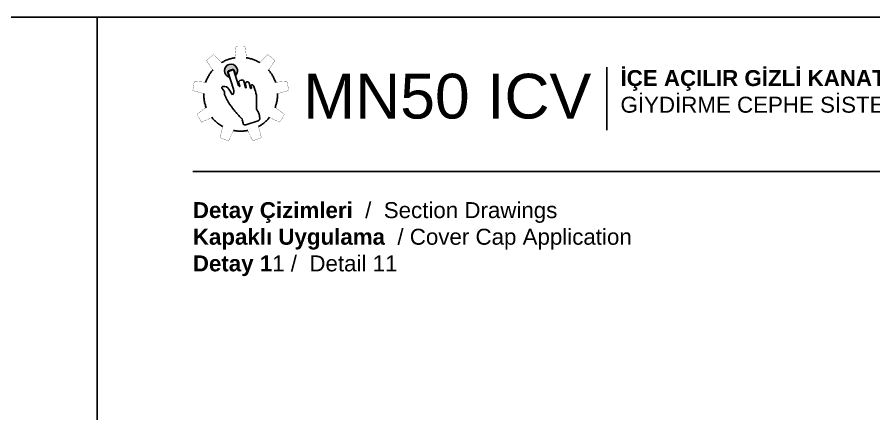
# Model space of a CAD drawing. Header units: millimetres. Extents: x 12 to 3612, y 18 to 315.
# Drawn here: x 2550 to 2684.1, y 252.8 to 314.9 of the extents above; entities that cross this region are included whole.
import ezdxf

# ---------------------------------------------------------------- set-up
doc = ezdxf.new("R2010")
doc.units = ezdxf.units.MM
doc.linetypes.add('CENTER', pattern=[2, 1.25, -0.25, 0.25, -0.25])
for name, color, linetype in [('Aksesuar', 7, 'Continuous'), ('antet_k', 7, 'Continuous'), ('yazı_numara_k', 11, 'Continuous')]:
    doc.layers.add(name, color=color, linetype=linetype)
doc.styles.get("Standard").update_dxf_attribs({"font": 'arial.ttf'})

# ---------------------------------------------------------------- blocks, each defined once
blk = doc.blocks.new('CARKKK')
at = {"true_color": 0xfed100}
h = blk.add_hatch(color=40, dxfattribs=at)
h.dxf.hatch_style = 1
edge = h.paths.add_edge_path()
edge.add_arc((1483.08, 1300.18), 1.03, 316.1417, 614.7975)
edge.add_line((1482.8, 1299.18), (1482.58, 1299.88))
edge.add_arc((1482.77, 1299.95), 0.202, 109.9023, 198.4057, ccw=False)
edge.add_line((1482.7, 1300.14), (1483.32, 1300.36))
edge.add_arc((1483.39, 1300.17), 0.202, 16.7485, 109.9023, ccw=False)
edge.add_line((1483.59, 1300.23), (1483.82, 1299.46))
at = {"color": 0}
for p, q in [((1485.53, 1298.44), (1485.54, 1298.44)), ((1485.92, 1298.25), (1486.14, 1297.46)), ((1481.68, 1297.38), (1482.01, 1296.99)), ((1482.05, 1296.89), (1482.04, 1296.6)), ((1482.76, 1297.3), (1483.34, 1296.4)), ((1485.35, 1298.1), (1485.48, 1297.57)), ((1486.29, 1297.52), (1486.21, 1297.78)), ((1486.7, 1297.54), (1486.65, 1297.69))]:
    blk.add_line(p, q, dxfattribs=at)
at = {"color": 0, "linetype": 'CENTER', "ltscale": 12}
for p, q in [((1487.07, 1296.38), (1487.07, 1294.15)), ((1482.84, 1294.95), (1483.1, 1294.65)), ((1484.96, 1291.98), (1484.84, 1292.52)), ((1485.38, 1291.73), (1487.33, 1292.36))]:
    blk.add_line(p, q, dxfattribs=at)
at = {"color": 0, "linetype": 'CENTER', "ltscale": 12, "const_width": 0.0361}
for points in [[(1483.87, 1303.97), (1483.69, 1302.2)], [(1485.31, 1303.97), (1485.5, 1302.2)], [(1480.34, 1302.69), (1481.62, 1301.45)], [(1488.84, 1302.69), (1487.57, 1301.45)], [(1479.24, 1301.76), (1480.23, 1300.29)], [(1489.95, 1301.76), (1488.95, 1300.29)], [(1477.36, 1298.51), (1479.13, 1298.38)], [(1491.83, 1298.51), (1490.05, 1298.38)], [(1477.11, 1297.08), (1478.82, 1296.6)], [(1492.08, 1297.08), (1490.37, 1296.6)], [(1477.76, 1293.38), (1479.2, 1294.43)], [(1491.43, 1293.38), (1489.98, 1294.43)], [(1478.48, 1292.13), (1480.1, 1292.86)], [(1490.7, 1292.13), (1489.08, 1292.86)], [(1481.36, 1289.72), (1481.79, 1291.44)], [(1487.83, 1289.72), (1487.39, 1291.44)], [(1482.71, 1289.23), (1483.49, 1290.83)], [(1486.47, 1289.23), (1485.7, 1290.83)]]:
    blk.add_lwpolyline(points, dxfattribs=at)
for points in [[(1485.31, 1303.97, 0.048189), (1483.87, 1303.97)], [(1480.34, 1302.69, 0.048189), (1479.24, 1301.76)], [(1483.73, 1302.21, 0.099576), (1481.59, 1301.43)], [(1487.6, 1301.43, 0.099576), (1485.46, 1302.21)], [(1489.95, 1301.76, 0.048189), (1488.84, 1302.69)], [(1480.26, 1300.31, 0.099576), (1479.12, 1298.34)], [(1490.07, 1298.34, 0.099576), (1488.93, 1300.31)], [(1477.36, 1298.51, 0.048189), (1477.11, 1297.08)], [(1492.08, 1297.08, 0.048189), (1491.83, 1298.51)], [(1478.82, 1296.63, 0.099576), (1479.21, 1294.39)], [(1489.97, 1294.39, 0.099576), (1490.37, 1296.63)], [(1477.76, 1293.38, 0.048189), (1478.48, 1292.13)], [(1480.08, 1292.89, 0.099576), (1481.83, 1291.43)], [(1487.36, 1291.43, 0.099576), (1489.1, 1292.89)], [(1490.7, 1292.13, 0.048189), (1491.43, 1293.38)], [(1483.45, 1290.83, 0.099576), (1485.73, 1290.83)], [(1481.36, 1289.72, 0.048189), (1482.71, 1289.23)], [(1486.47, 1289.23, 0.048189), (1487.83, 1289.72)]]:
    blk.add_lwpolyline(points, format="xyb", dxfattribs=at)
at = {"color": 0}
for points in [[(1483.82, 1299.46), (1483.59, 1300.23, 0.430429), (1483.32, 1300.36), (1482.7, 1300.14, 0.406583), (1482.58, 1299.88), (1482.8, 1299.18)], [(1484.19, 1298.03), (1483.53, 1300.21, 0.430609), (1483.34, 1300.31), (1482.72, 1300.08, 0.407114), (1482.63, 1299.9), (1483.48, 1297.28)], [(1484.46, 1297.76), (1484.29, 1298.25, -0.427614), (1484.46, 1298.63), (1484.72, 1298.72, -0.436222), (1485.09, 1298.53), (1485.36, 1297.55)]]:
    blk.add_lwpolyline(points, format="xyb", dxfattribs=at)
at = {"color": 0, "linetype": 'CENTER', "ltscale": 12}
for centre, radius, start, end in [((1484.59, 1296.5), 5.78, 98.6269, 121.3731), ((1484.59, 1296.5), 5.78, 58.6269, 81.3731), ((1484.59, 1296.5), 5.78, 138.6269, 161.3731), ((1484.59, 1296.5), 5.78, 18.6269, 41.3731), ((1484.59, 1296.5), 5.78, 178.6269, 201.3731), ((1482.4, 1296.59), 0.361, 178.7146, 203.6076), ((1494.72, 1301.97), 13.8, 203.6076, 210.5847), ((1484.59, 1296.5), 5.78, 338.6269, 1.3731), ((1492.59, 1300.98), 11.41, 213.7381, 226.5208), ((1485.18, 1292.68), 2.39, 0.4113, 37.9459), ((1484.59, 1296.5), 5.78, 218.6269, 241.3731), ((1484.59, 1296.5), 5.78, 298.6269, 321.3731), ((1484.49, 1292.45), 0.361, 12.1436, 46.5208), ((1485.26, 1292), 0.298, 184.3774, 294.6195), ((1487.22, 1292.7), 0.361, 288.2135, 0.4113), ((1484.59, 1296.5), 5.78, 258.6269, 281.3731)]:
    blk.add_arc(centre, radius, start, end, dxfattribs=at)
at = {"color": 40, "true_color": 0xfed100}
blk.add_arc((1483.08, 1300.18), 1.03, 316.1417, 254.7975, dxfattribs=at)
at = {"color": 0}
for centre, radius, start, end in [((1485.63, 1298.17), 0.289, 109.7187, 194.0454), ((1485.64, 1298.17), 0.289, 15.4472, 109.7187), ((1481.84, 1297.52), 0.212, 89.792, 220.6566), ((1481.96, 1296.79), 0.947, 32.7129, 97.3977), ((1481.91, 1296.89), 0.144, 358.7146, 40.6566), ((1482.5, 1296.99), 1.02, 325.2166, 16.7204), ((1484.99, 1298.3), 0.836, 198.8925, 224.3855), ((1484.42, 1297.75), 0.0433, 224.3855, 19.6471), ((1485.42, 1297.56), 0.0601, 190.3472, 18.7372), ((1486.21, 1297.5), 0.084, 203.9076, 12.8452), ((1486.34, 1297.83), 0.144, 68.7787, 198.5684), ((1486.24, 1297.56), 0.433, 17.732, 68.7787), ((1471.27, 1291.93), 16.42, 15.7203, 19.9505)]:
    blk.add_arc(centre, radius, start, end, dxfattribs=at)
blk = doc.blocks.new('LOGO-1')
blk.add_line((948.2, 1850.82), (948.2, 1840.95))
at = {"color": 7}
blk.add_line((1063.42, 1834.52), (883.42, 1834.52), dxfattribs=at)
at = {"color": 0}
blk.add_blockref('CARKKK', (-593.69, 550.09), dxfattribs=at)
at = {"width": 80.5608, "attachment_point": 1}
for s, insert, char_height in [('{\\pxi3.38364;\\fArial Unicode MS|b1|i0|c162|p34;İÇE AÇILIR GİZLİ KANAT\\fArial Unicode MS|b0|i0|c162|p34;\\PGİYDİRME CEPHE SİSTEMİ}', (941.9, 1850.37), 2.5), ('{\\pxi3.38364;\\fArial Unicode MS|b0|i0|c162|p34;MN50 ICV}', (876.99, 1849.79), 7)]:
    blk.add_mtext(s, dxfattribs=dict(at, insert=insert, char_height=char_height))
blk = doc.blocks.new('MN50 ICV SİP. KAT. SYF.')
at = {"layer": 'antet_k', "color": 252}
blk.add_lwpolyline([(196.74, 36.05), (196.74, 333.05), (406.74, 333.05), (406.74, 36.05)], close=True, dxfattribs=at)
at = {"color": 0}
blk.add_blockref('LOGO-1', (-671.68, -1525.6), dxfattribs=at)

msp = doc.modelspace()

# ---------------------------------------------------------------- block references
msp.add_blockref('MN50 ICV SİP. KAT. SYF.', (2365.735, -18.174))
at = {"layer": 'Aksesuar', "color": 0}
msp.add_blockref('MN50 ICV SİP. KAT. SYF.', (2155.735, -18.174), dxfattribs=at)

# ---------------------------------------------------------------- texts
at = {"layer": 'yazı_numara_k', "color": 7, "insert": (2577.469, 285.934), "char_height": 2.5, "attachment_point": 1}
msp.add_mtext('{\\fArial Unicode MS|b1|i0|c162|p34;Detay Çizimleri  \\fArial Unicode MS|b0|i0|c162|p34;/  Section Drawings\\P\\fArial Unicode MS|b1|i0|c162|p34;Kapaklı Uygulama \\fArial Unicode MS|b0|i0|c162|p34; / Cover Cap Application\\P\\fArial Unicode MS|b1|i0|c162|p34;Detay 1\\fArial Unicode MS|b0|i0|c162|p34;1 /  Detail 11}', dxfattribs=at)

doc.saveas('drawing.dxf')
